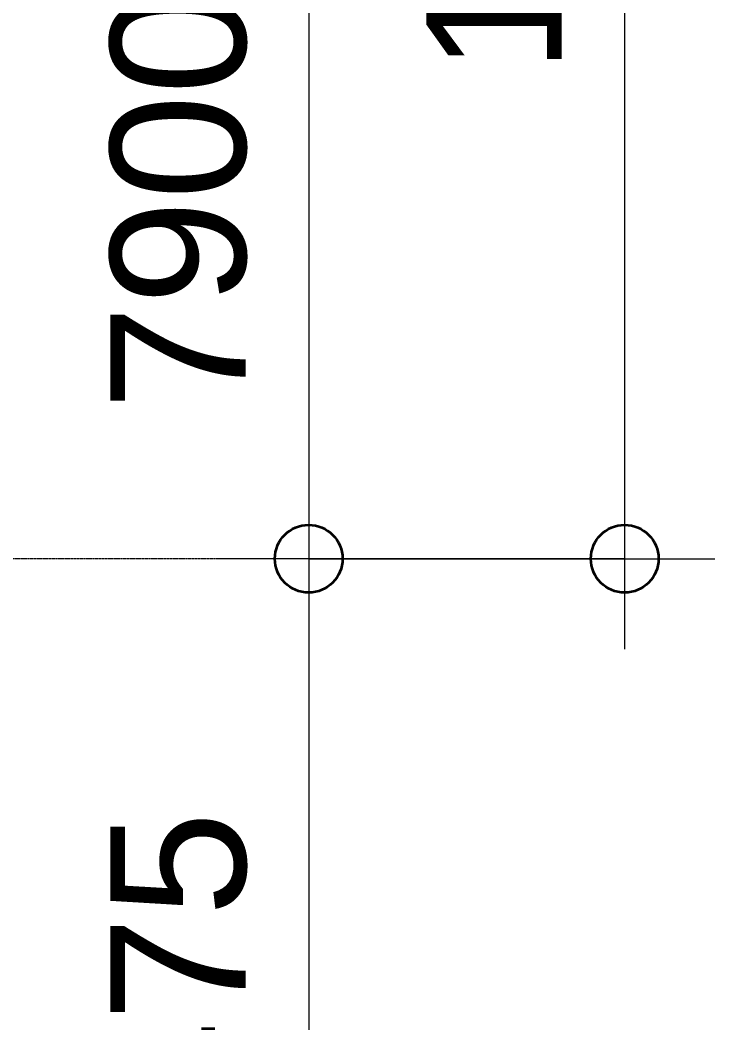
# Model space of a CAD drawing. Header units: millimetres. Extents: x 984 to 425800, y -34355 to 59419.
# Drawn here: x 410753 to 418450, y -9460 to 1643 of the extents above; entities that cross this region are included whole.
import ezdxf

# ---------------------------------------------------------------- set-up
doc = ezdxf.new("R2010")
doc.units = ezdxf.units.MM
doc.linetypes.add('DPA_Grid _ Level 100', pattern=[10, 5.5, -1.6, 1.3, -1.6])
for name, color, linetype, lineweight in [('A-ANNO-DIMS', 1, 'Continuous', 9), ('A-ANNO-DIMS-500', 1, 'Continuous', 9), ('S-GRID', 251, 'Continuous', 9)]:
    doc.layers.add(name, color=color, linetype=linetype, lineweight=lineweight)
doc.styles.add('Arial_3', font='arial.ttf', dxfattribs={"height": 1500})
doc.dimstyles.new('DPA-DIM-3_0_C-C', dxfattribs={"dimscale": 304.8, "dimtxt": 1530.3891, "dimasz": 2.46063, "dimexe": 3.28084, "dimexo": 0.0625, "dimgap": 0.82021, "dimtad": 1, "dimdec": 0, "dimzin": 0, "dimdsep": 46, "dimtxsty": 'Arial_3', "dimblk1": 'DOTBLANK', "dimblk2": 'DOTBLANK', "dimsah": 1, "dimcen": 0.09, "dimdle": 3.28084, "dimadec": 8, "dimazin": 0, "dimtfac": 1, "dimtdec": 4, "dimtix": 1, "dimtmove": 0, "dimatfit": 3, "dimfxl": 6.56168, "dimfxlon": 1, "dimtvp": 1, "dimtolj": 1, "dimtzin": 0, "dimarcsym": 2})

# ---------------------------------------------------------------- blocks, each defined once
blk = doc.blocks.new('DIMBLOCK41-4110-01 GROUND LEVEL - REFLECTED CEILING PLAN')
at = {"layer": 'A-ANNO-DIMS-500'}
for p, q in [((415950, 3579), (412950, 3579)), ((413950, 3579), (413950, -4321)), ((413950, 3579), (415950, 3579)), ((415950, -4321), (412950, -4321)), ((413950, -4321), (415950, -4321))]:
    blk.add_line(p, q, dxfattribs=at)
at = {"layer": 'A-ANNO-DIMS-500', "lineweight": 35}
for centre in [(413950, 3579), (413950, -4321)]:
    blk.add_circle(centre, 375, dxfattribs=at)
at = {"layer": 'A-ANNO-DIMS-500', "color": 0, "insert": (411752, -2678), "char_height": 1500, "width": 5537.65, "attachment_point": 1, "rotation": 90, "line_spacing_factor": 0.941778, "style": 'Arial_3'}
blk.add_mtext('7900', dxfattribs=at)
blk = doc.blocks.new('_DotBlank')
at = {"color": 0, "linetype": 'ByBlock', "lineweight": -2}
blk.add_line((-0.5, 0), (-1, 0), dxfattribs=at)
blk.add_circle((0, 0), 0.5, dxfattribs=at)
blk = doc.blocks.new('DIMBLOCK42-4110-01 GROUND LEVEL - REFLECTED CEILING PLAN')
at = {"layer": 'A-ANNO-DIMS-500'}
for p, q in [((415950, -4321), (412950, -4321)), ((413950, -4321), (413950, -15796)), ((413950, -4321), (415950, -4321)), ((415950, -15796), (412950, -15796)), ((413950, -15796), (415950, -15796))]:
    blk.add_line(p, q, dxfattribs=at)
at = {"layer": 'A-ANNO-DIMS-500', "lineweight": 35}
for centre in [(413950, -4321), (413950, -15796)]:
    blk.add_circle(centre, 375, dxfattribs=at)
at = {"layer": 'A-ANNO-DIMS-500', "color": 0, "insert": (411752, -12943), "char_height": 1500, "width": 6922.07, "attachment_point": 1, "rotation": 90, "line_spacing_factor": 0.941778, "style": 'Arial_3'}
blk.add_mtext('11475', dxfattribs=at)
blk = doc.blocks.new('DIMBLOCK44-4110-01 GROUND LEVEL - REFLECTED CEILING PLAN')
at = {"layer": 'A-ANNO-DIMS-500'}
for p, q in [((417450, -5321), (417450, 13194)), ((415450, 12194), (418450, 12194)), ((417450, 12194), (415450, 12194)), ((415450, -4321), (418450, -4321)), ((417450, -4321), (415450, -4321))]:
    blk.add_line(p, q, dxfattribs=at)
at = {"layer": 'A-ANNO-DIMS-500', "lineweight": 35}
for centre in [(417450, 12194), (417450, -4321)]:
    blk.add_circle(centre, 375, dxfattribs=at)
at = {"layer": 'A-ANNO-DIMS-500', "color": 0, "insert": (415252, 1052), "char_height": 1500, "width": 6922.07, "attachment_point": 1, "rotation": 90, "line_spacing_factor": 0.941778, "style": 'Arial_3'}
blk.add_mtext('16515', dxfattribs=at)

msp = doc.modelspace()

# ---------------------------------------------------------------- linework, layer by layer
at = {"layer": 'S-GRID', "linetype": 'DPA_Grid _ Level 100'}
msp.add_line((413949.6, -4321), (59238.8, -4321), dxfattribs=at)

# ---------------------------------------------------------------- dimensions: what is measured, and where the dimension line sits
at = {"layer": 'A-ANNO-DIMS'}
for base, p1, p2, override, picture, middle in [((417449.6, 12194), (415449.6, -4321), (415449.6, 12194), {"dimpost": '<>', "dimfxl": 16515.002991}, 'DIMBLOCK44-4110-01 GROUND LEVEL - REFLECTED CEILING PLAN', (416433.7, 3936.5)), ((413949.6, -4321), (415949.6, 3579), (415949.6, -4321), {"dimpost": '<>', "dimfxl": 7900.002995}, 'DIMBLOCK41-4110-01 GROUND LEVEL - REFLECTED CEILING PLAN', (412933.7, -371)), ((413949.6, -15796), (415949.6, -4321), (415949.6, -15796), {"dimpost": '<>', "dimfxl": 11474.997005}, 'DIMBLOCK42-4110-01 GROUND LEVEL - REFLECTED CEILING PLAN', (412933.7, -10058.5))]:
    dim = msp.add_linear_dim(base=base, p1=p1, p2=p2, angle=90, dimstyle='DPA-DIM-3_0_C-C', override=override, dxfattribs=at)
    dim.commit()
    dim.dimension.update_dxf_attribs({"geometry": picture, "text_midpoint": middle})

doc.saveas('drawing.dxf')
